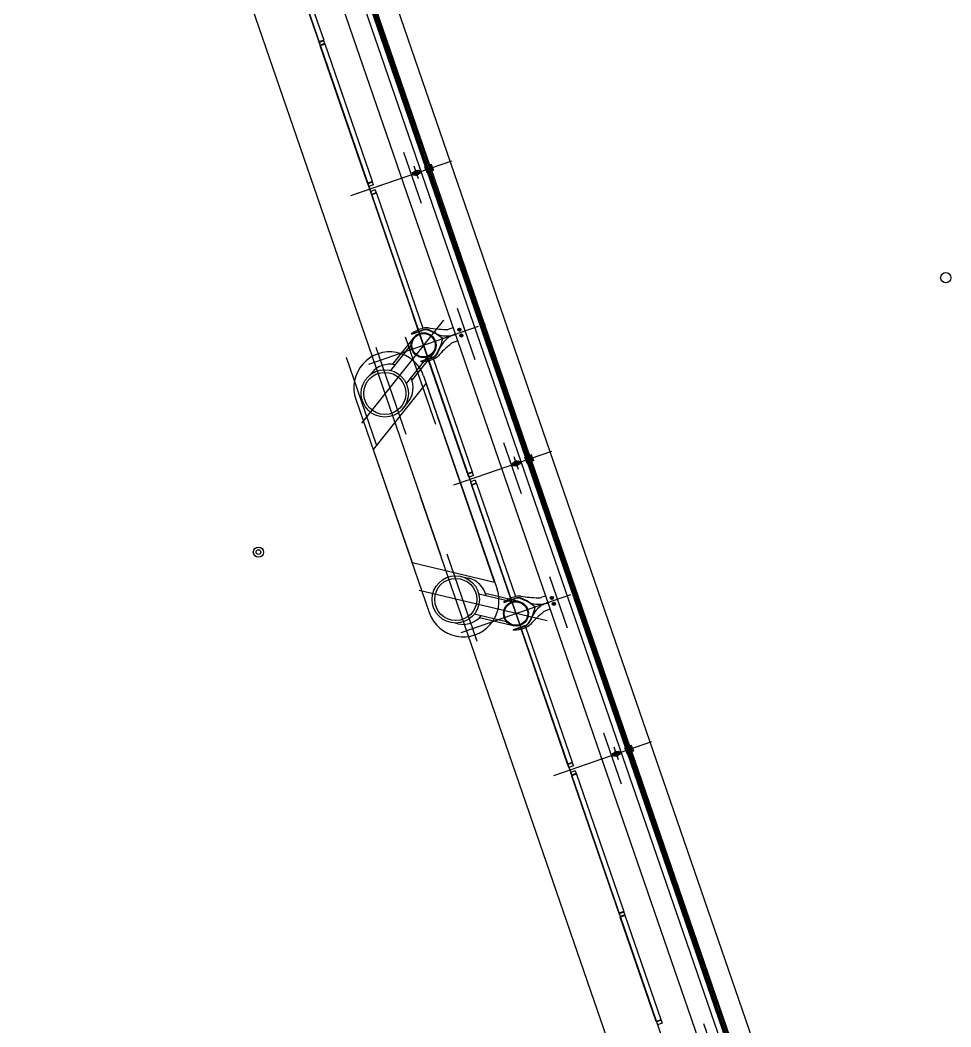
# Model space of a CAD drawing. Extents: x 809487 to 809680, y 818779 to 819225.
# Drawn here: x 809635.41 to 809644.5, y 818890.34 to 818900.17 of the extents above; entities that cross this region are included whole.
import ezdxf

# ---------------------------------------------------------------- set-up
doc = ezdxf.new("R2010")
doc.units = 0
for name, color, linetype in [('F-RC', 7, 'Continuous'), ('MAJ214__', 7, 'Continuous'), ('MAJ270__', 7, 'Continuous'), ('MAJ292__', 7, 'Continuous'), ('MAJ314__', 7, 'Continuous')]:
    doc.layers.add(name, color=color, linetype=linetype)

msp = doc.modelspace()

# ---------------------------------------------------------------- linework, layer by layer
at = {"layer": 'F-RC'}
for p, q in [((809637.9001, 818901.2085), (809638.3305, 818899.9586)), ((809637.9475, 818901.2244), (809638.3778, 818899.9748)), ((809638.3581, 818899.9681), (809638.3305, 818899.9586)), ((809638.3794, 818899.9701), (809638.3321, 818899.9538)), ((809638.3419, 818899.9255), (809638.3321, 818899.9538)), ((809638.334, 818899.9545), (809638.3324, 818899.9592)), ((809638.3891, 818899.9418), (809638.3419, 818899.9255)), ((809638.3908, 818899.937), (809638.3435, 818899.9207)), ((809638.8058, 818898.5781), (809638.3435, 818899.9207)), ((809638.3454, 818899.9214), (809638.3438, 818899.9261)), ((809638.3778, 818899.9748), (809638.3581, 818899.9681)), ((809638.3775, 818899.9695), (809638.3759, 818899.9742)), ((809638.3891, 818899.9418), (809638.3794, 818899.9701)), ((809638.3889, 818899.9364), (809638.3873, 818899.9411)), ((809638.8531, 818898.5944), (809638.3908, 818899.937)), ((809638.8531, 818898.5944), (809638.8058, 818898.5781)), ((809638.8547, 818898.5897), (809638.8074, 818898.5734)), ((809638.8172, 818898.545), (809638.8074, 818898.5734)), ((809638.8093, 818898.574), (809638.8077, 818898.5788)), ((809638.8645, 818898.5613), (809638.8172, 818898.545)), ((809638.8808, 818898.514), (809638.8335, 818898.4977)), ((809638.8528, 818898.589), (809638.8512, 818898.5937)), ((809638.8645, 818898.5613), (809638.8547, 818898.5897)), ((809638.8808, 818898.514), (809638.8905, 818898.4857)), ((809638.8335, 818898.4977), (809638.8432, 818898.4694)), ((809638.8905, 818898.4857), (809638.8432, 818898.4694)), ((809638.8921, 818898.4809), (809638.8449, 818898.4646)), ((809638.8449, 818898.4646), (809639.2994, 818897.1445)), ((809638.8451, 818898.47), (809638.8468, 818898.4653)), ((809638.8886, 818898.485), (809638.8903, 818898.4803)), ((809638.8921, 818898.4809), (809639.3466, 818897.1612)), ((809639.7825, 818895.7416), (809639.4023, 818896.8456)), ((809639.8298, 818895.7578), (809639.4498, 818896.8615)), ((809639.8298, 818895.7578), (809639.7825, 818895.7416)), ((809639.8314, 818895.7531), (809639.7841, 818895.7368)), ((809639.8295, 818895.7525), (809639.8279, 818895.7572)), ((809639.8412, 818895.7247), (809639.8314, 818895.7531)), ((809639.7939, 818895.7085), (809639.7841, 818895.7368)), ((809639.786, 818895.7375), (809639.7844, 818895.7422)), ((809639.8412, 818895.7247), (809639.7939, 818895.7085)), ((809639.8575, 818895.6775), (809639.8102, 818895.6612)), ((809639.8102, 818895.6612), (809639.8199, 818895.6328)), ((809639.8575, 818895.6775), (809639.8672, 818895.6491)), ((809639.8672, 818895.6491), (809639.8199, 818895.6328)), ((809639.8689, 818895.6444), (809639.8216, 818895.6281)), ((809639.8216, 818895.6281), (809640.2017, 818894.524)), ((809639.8218, 818895.6335), (809639.8235, 818895.6287)), ((809639.8653, 818895.6484), (809639.867, 818895.6437)), ((809639.8689, 818895.6444), (809640.2489, 818894.5407)), ((809640.7592, 818892.905), (809640.3047, 818894.2251)), ((809640.8065, 818892.9213), (809640.3521, 818894.241)), ((809640.8065, 818892.9213), (809640.7592, 818892.905)), ((809640.8081, 818892.9165), (809640.7608, 818892.9003)), ((809640.7706, 818892.8719), (809640.7608, 818892.9003)), ((809640.7627, 818892.9009), (809640.7611, 818892.9056)), ((809640.8062, 818892.9159), (809640.8046, 818892.9206)), ((809640.8179, 818892.8882), (809640.8081, 818892.9165)), ((809640.8179, 818892.8882), (809640.7706, 818892.8719)), ((809640.8342, 818892.8409), (809640.7869, 818892.8246)), ((809640.7869, 818892.8246), (809640.7967, 818892.7963)), ((809640.8439, 818892.8125), (809640.7967, 818892.7963)), ((809640.8456, 818892.8078), (809640.7983, 818892.7915)), ((809640.8342, 818892.8409), (809640.8439, 818892.8125)), ((809640.842, 818892.8119), (809640.8437, 818892.8072)), ((809640.8456, 818892.8078), (809641.3079, 818891.4652)), ((809640.7983, 818892.7915), (809641.2606, 818891.4489)), ((809640.7985, 818892.7969), (809640.8002, 818892.7922)), ((809641.3079, 818891.4652), (809641.2606, 818891.4489)), ((809641.3095, 818891.4604), (809641.2622, 818891.4442)), ((809641.2622, 818891.4442), (809641.272, 818891.4158)), ((809641.2625, 818891.4495), (809641.2641, 818891.4448)), ((809641.3193, 818891.4321), (809641.272, 818891.4158)), ((809641.3209, 818891.4274), (809641.3012, 818891.4206)), ((809641.306, 818891.4645), (809641.3076, 818891.4598)), ((809641.3095, 818891.4604), (809641.3193, 818891.4321)), ((809641.3174, 818891.4314), (809641.319, 818891.4267)), ((809641.6717, 818890.4086), (809641.3209, 818891.4274)), ((809641.3012, 818891.4206), (809641.2736, 818891.4111)), ((809641.6244, 818890.3923), (809641.2736, 818891.4111)), ((809641.2739, 818891.4165), (809641.2755, 818891.4117)), ((809641.6717, 818890.4086), (809641.6244, 818890.3923)), ((809641.6733, 818890.4038), (809641.626, 818890.3876)), ((809641.626, 818890.3876), (809641.6358, 818890.3592)), ((809641.6263, 818890.3929), (809641.6279, 818890.3882)), ((809641.6831, 818890.3755), (809641.6358, 818890.3592)), ((809641.6698, 818890.4079), (809641.6714, 818890.4032)), ((809641.6733, 818890.4038), (809641.6831, 818890.3755))]:
    msp.add_line(p, q, dxfattribs=at)
at = {"layer": 'MAJ214__'}
for p, q in [((809639.398, 818898.7265), (809638.4262, 818901.5489)), ((809639.4094, 818898.7304), (809638.4376, 818901.5528)), ((809640.3055, 818895.8582), (809638.3538, 818901.5266)), ((809639.3879, 818898.723), (809638.4161, 818901.5454)), ((809639.3886, 818898.7233), (809638.4168, 818901.5456)), ((809639.2982, 818898.7014), (809639.2543, 818898.6863)), ((809639.2641, 818898.6939), (809639.2858, 818898.7013)), ((809639.2845, 818898.702), (809639.2647, 818898.6951)), ((809639.265, 818898.691), (809639.2868, 818898.6985)), ((809639.2844, 818898.6977), (809639.2851, 818898.6974)), ((809639.2845, 818898.702), (809639.2858, 818898.7013)), ((809639.2852, 818898.6969), (809639.2851, 818898.6974)), ((809639.2858, 818898.7013), (809639.2868, 818898.6985)), ((809639.2993, 818898.7004), (809639.3097, 818898.704)), ((809639.3097, 818898.704), (809639.3195, 818898.6757)), ((809640.3646, 818895.8865), (809639.3928, 818898.7088)), ((809640.3653, 818895.8867), (809639.3935, 818898.7091)), ((809640.3748, 818895.89), (809639.4029, 818898.7123)), ((809640.3861, 818895.8939), (809639.4143, 818898.7162)), ((809639.2436, 818898.6813), (809639.254, 818898.6848)), ((809639.2533, 818898.6529), (809639.2436, 818898.6813)), ((809639.2637, 818898.6565), (809639.2533, 818898.6529)), ((809639.2556, 818898.6788), (809639.2632, 818898.6814)), ((809639.2689, 818898.6649), (809639.2613, 818898.6622)), ((809639.2634, 818898.6815), (809639.2942, 818898.6921)), ((809639.2647, 818898.6951), (809639.2641, 818898.6939)), ((809639.2641, 818898.6939), (809639.265, 818898.691)), ((809639.2674, 818898.6918), (809639.2671, 818898.6912)), ((809639.2673, 818898.6907), (809639.2671, 818898.6912)), ((809639.2691, 818898.6649), (809639.2999, 818898.6755)), ((809639.298, 818898.6659), (809639.2763, 818898.6584)), ((809639.2763, 818898.6584), (809639.2773, 818898.6556)), ((809639.299, 818898.6631), (809639.2773, 818898.6556)), ((809639.2785, 818898.6549), (809639.2773, 818898.6556)), ((809639.2782, 818898.6591), (809639.2778, 818898.66)), ((809639.2785, 818898.6549), (809639.2984, 818898.6618)), ((809639.3017, 818898.6947), (809639.2942, 818898.6921)), ((809639.2961, 818898.6652), (809639.2958, 818898.6662)), ((809639.298, 818898.6659), (809639.299, 818898.6631)), ((809639.2984, 818898.6618), (809639.299, 818898.6631)), ((809639.3091, 818898.6721), (809639.3195, 818898.6757)), ((809640.2203, 818895.8447), (809640.2307, 818895.8483)), ((809640.2749, 818895.8648), (809640.231, 818895.8497)), ((809640.2401, 818895.8449), (809640.2709, 818895.8555)), ((809640.2408, 818895.8573), (809640.2625, 818895.8648)), ((809640.2414, 818895.8586), (809640.2408, 818895.8573)), ((809640.2408, 818895.8573), (809640.2418, 818895.8545)), ((809640.2612, 818895.8654), (809640.2414, 818895.8586)), ((809640.2418, 818895.8545), (809640.2635, 818895.862)), ((809640.2441, 818895.8553), (809640.2438, 818895.8546)), ((809640.244, 818895.8542), (809640.2438, 818895.8546)), ((809640.2611, 818895.8611), (809640.2618, 818895.8608)), ((809640.2612, 818895.8654), (809640.2625, 818895.8648)), ((809640.2619, 818895.8604), (809640.2618, 818895.8608)), ((809640.2625, 818895.8648), (809640.2635, 818895.862)), ((809640.2785, 818895.8581), (809640.2709, 818895.8555)), ((809640.276, 818895.8639), (809640.2864, 818895.8675)), ((809640.2864, 818895.8675), (809640.2913, 818895.8533)), ((809640.2913, 818895.8533), (809640.2962, 818895.8391)), ((809642.2573, 818890.1898), (809640.3055, 818895.8582)), ((809641.3413, 818893.0499), (809640.3695, 818895.8723)), ((809641.342, 818893.0501), (809640.3702, 818895.8725)), ((809641.3515, 818893.0534), (809640.3796, 818895.8758)), ((809641.3628, 818893.0573), (809640.391, 818895.8797)), ((809640.2252, 818895.8305), (809640.2203, 818895.8447)), ((809640.23, 818895.8163), (809640.2252, 818895.8305)), ((809640.2404, 818895.8199), (809640.23, 818895.8163)), ((809640.2323, 818895.8422), (809640.2399, 818895.8448)), ((809640.2456, 818895.8283), (809640.238, 818895.8257)), ((809640.2458, 818895.8284), (809640.2766, 818895.839)), ((809640.2747, 818895.8293), (809640.253, 818895.8218)), ((809640.253, 818895.8218), (809640.254, 818895.819)), ((809640.2757, 818895.8265), (809640.254, 818895.819)), ((809640.2552, 818895.8184), (809640.254, 818895.819)), ((809640.2549, 818895.8225), (809640.2545, 818895.8234)), ((809640.2552, 818895.8184), (809640.2751, 818895.8252)), ((809640.2728, 818895.8287), (809640.2725, 818895.8296)), ((809640.2747, 818895.8293), (809640.2757, 818895.8265)), ((809640.2751, 818895.8252), (809640.2757, 818895.8265)), ((809640.2858, 818895.8355), (809640.2962, 818895.8391)), ((809641.197, 818893.0081), (809641.2074, 818893.0117)), ((809641.2067, 818892.9798), (809641.197, 818893.0081)), ((809641.2516, 818893.0283), (809641.2077, 818893.0131)), ((809641.209, 818893.0057), (809641.2166, 818893.0083)), ((809641.2168, 818893.0083), (809641.2476, 818893.0189)), ((809641.2175, 818893.0207), (809641.2392, 818893.0282)), ((809641.2181, 818893.022), (809641.2175, 818893.0207)), ((809641.2175, 818893.0207), (809641.2185, 818893.0179)), ((809641.238, 818893.0289), (809641.2181, 818893.022)), ((809641.2185, 818893.0179), (809641.2402, 818893.0254)), ((809641.2208, 818893.0187), (809641.2205, 818893.0181)), ((809641.2207, 818893.0176), (809641.2205, 818893.0181)), ((809641.2225, 818892.9918), (809641.2533, 818893.0024)), ((809641.2378, 818893.0246), (809641.2385, 818893.0243)), ((809641.238, 818893.0289), (809641.2392, 818893.0282)), ((809641.2386, 818893.0238), (809641.2385, 818893.0243)), ((809641.2392, 818893.0282), (809641.2402, 818893.0254)), ((809641.2552, 818893.0216), (809641.2476, 818893.0189)), ((809641.2527, 818893.0273), (809641.2631, 818893.0309)), ((809641.2625, 818892.999), (809641.2729, 818893.0026)), ((809641.2631, 818893.0309), (809641.2729, 818893.0026)), ((809642.318, 818890.2133), (809641.3462, 818893.0357)), ((809642.3187, 818890.2136), (809641.3469, 818893.036)), ((809642.3282, 818890.2168), (809641.3563, 818893.0392)), ((809642.3395, 818890.2208), (809641.3677, 818893.0431)), ((809641.2172, 818892.9834), (809641.2067, 818892.9798)), ((809641.2223, 818892.9917), (809641.2147, 818892.9891)), ((809641.2514, 818892.9928), (809641.2297, 818892.9853)), ((809641.2297, 818892.9853), (809641.2307, 818892.9825)), ((809641.2524, 818892.9899), (809641.2307, 818892.9825)), ((809641.2319, 818892.9818), (809641.2307, 818892.9825)), ((809641.2316, 818892.9859), (809641.2313, 818892.9869)), ((809641.2319, 818892.9818), (809641.2518, 818892.9887)), ((809641.2495, 818892.9921), (809641.2492, 818892.9931)), ((809641.2514, 818892.9928), (809641.2524, 818892.9899)), ((809641.2518, 818892.9887), (809641.2524, 818892.9899))]:
    msp.add_line(p, q, dxfattribs=at)
for points in [[(809639.2648, 818898.6555), (809639.3088, 818898.6707)], [(809639.2352, 818897.1076), (809639.348, 818897.1465)], [(809639.329, 818896.8352), (809639.4418, 818896.874)], [(809640.2415, 818895.819), (809640.2855, 818895.8341)], [(809640.1375, 818894.4871), (809640.2503, 818894.526)], [(809640.2313, 818894.2146), (809640.3442, 818894.2535)], [(809641.2182, 818892.9824), (809641.2622, 818892.9976)]]:
    msp.add_lwpolyline(points, dxfattribs=at)
for centre, radius in [((809639.2815, 818898.6785), 0.006), ((809639.7028, 818897.148), 0.0155), ((809639.7028, 818897.148), 0.0135), ((809639.7028, 818897.148), 0.0042), ((809639.7223, 818897.0912), 0.0155), ((809639.7223, 818897.0912), 0.0135), ((809639.7223, 818897.0912), 0.0042), ((809640.6051, 818894.5275), 0.0155), ((809640.6051, 818894.5275), 0.0135), ((809640.6051, 818894.5275), 0.0042), ((809640.6246, 818894.4707), 0.0155), ((809640.6246, 818894.4707), 0.0135), ((809640.6246, 818894.4707), 0.0042), ((809641.2349, 818893.0053), 0.006)]:
    msp.add_circle(centre, radius, dxfattribs=at)
for centre, radius, start, end in [((809639.2815, 818898.6785), 0.0095, 146.69488, 251.30512), ((809639.2815, 818898.6785), 0.0109, 101.1265, 116.87349), ((809639.2815, 818898.6785), 0.0109, 281.1265, 296.87349), ((809639.2815, 818898.6785), 0.0095, 325.18264, 72.81736), ((809639.3738, 818897.0716), 0.0792, 68.03764, 109), ((809639.1914, 818896.6192), 0.567, 59.89592, 68.03764), ((809639.4858, 818897.127), 0.02, 239.89592, 251.32459), ((809639.5777, 818897.3167), 0.2307, 244.76877, 292.32268), ((809639.7277, 818896.8813), 0.2307, 105.67731, 153.23123), ((809639.7277, 818896.8813), 0.2307, 105.67731, 112.32268), ((809639.5777, 818897.3167), 0.2307, 285.67731, 292.32268), ((809638.9937, 818897.1931), 0.567, 329.96236, 338.10407), ((809639.5384, 818896.9742), 0.02, 146.67541, 158.10407), ((809639.416, 818896.9489), 0.0792, 289, 329.96236), ((809640.2582, 818895.8419), 0.0095, 146.69488, 199.00008), ((809640.2582, 818895.8419), 0.006, 18.99986, 199.00013), ((809640.2582, 818895.8419), 0.0109, 101.1265, 116.87349), ((809640.2582, 818895.8419), 0.0095, 18.99991, 72.81736), ((809640.2582, 818895.8419), 0.0095, 199.00008, 251.30512), ((809640.2582, 818895.8419), 0.006, 199.00013, 18.99986), ((809640.2582, 818895.8419), 0.0109, 281.1265, 296.87349), ((809640.2582, 818895.8419), 0.0095, 325.18264, 18.99991), ((809640.2761, 818894.4511), 0.0792, 68.03764, 109), ((809640.0937, 818893.9987), 0.567, 59.89592, 68.03764), ((809640.3881, 818894.5065), 0.02, 239.89592, 251.32459), ((809640.48, 818894.6962), 0.2307, 244.76877, 292.32268), ((809640.63, 818894.2608), 0.2307, 105.67731, 153.23123), ((809640.48, 818894.6962), 0.2307, 285.67731, 292.32268), ((809640.63, 818894.2608), 0.2307, 105.67731, 112.32268), ((809640.3184, 818894.3284), 0.0792, 289, 329.96236), ((809639.8961, 818894.5726), 0.567, 329.96236, 338.10407), ((809640.4407, 818894.3537), 0.02, 146.67541, 158.10407), ((809641.2349, 818893.0053), 0.0095, 146.69488, 251.30512), ((809641.2349, 818893.0053), 0.0109, 101.1265, 116.87349), ((809641.2349, 818893.0053), 0.0109, 281.1265, 296.87349), ((809641.2349, 818893.0053), 0.0095, 325.18264, 72.81736)]:
    msp.add_arc(centre, radius, start, end, dxfattribs=at)
for points, degree in [([(809639.2982, 818898.7014), (809639.2983, 818898.7014), (809639.2983, 818898.7014), (809639.2984, 818898.7014), (809639.2984, 818898.7014), (809639.2985, 818898.7014), (809639.2985, 818898.7013), (809639.2986, 818898.7013), (809639.2986, 818898.7013), (809639.2987, 818898.7012), (809639.2987, 818898.7012), (809639.2988, 818898.7012), (809639.2988, 818898.7011), (809639.2989, 818898.7011), (809639.2989, 818898.701), (809639.2989, 818898.701)], 3), ([(809639.2989, 818898.701), (809639.2993, 818898.7005), (809639.2996, 818898.7), (809639.3003, 818898.699), (809639.3006, 818898.6985), (809639.3012, 818898.6976), (809639.3014, 818898.6971), (809639.3018, 818898.6963), (809639.3019, 818898.6959), (809639.302, 818898.6956)], 3), ([(809639.254, 818898.6855), (809639.254, 818898.6856), (809639.254, 818898.6856), (809639.254, 818898.6857), (809639.254, 818898.6858), (809639.254, 818898.6859), (809639.254, 818898.6859), (809639.254, 818898.686), (809639.2541, 818898.686), (809639.2541, 818898.6861), (809639.2541, 818898.6861), (809639.2541, 818898.6861), (809639.2542, 818898.6862), (809639.2542, 818898.6862), (809639.2542, 818898.6862), (809639.2543, 818898.6863)], 3), ([(809639.2548, 818898.6794), (809639.2547, 818898.6797), (809639.2546, 818898.68), (809639.2544, 818898.6809), (809639.2543, 818898.6814), (809639.2541, 818898.6825), (809639.2541, 818898.6831), (809639.254, 818898.6843), (809639.254, 818898.6849), (809639.254, 818898.6855)], 3), ([(809639.2548, 818898.6794), (809639.2548, 818898.6793), (809639.2548, 818898.6793), (809639.2548, 818898.6793), (809639.2548, 818898.6792), (809639.2549, 818898.6792), (809639.2549, 818898.6792), (809639.2549, 818898.6792)], 3), ([(809639.2556, 818898.6788), (809639.2556, 818898.6788), (809639.2556, 818898.6788), (809639.2556, 818898.6788), (809639.2555, 818898.6788), (809639.2555, 818898.6788), (809639.2554, 818898.6788), (809639.2553, 818898.6788), (809639.2552, 818898.6788), (809639.2551, 818898.6789), (809639.255, 818898.6789), (809639.2549, 818898.679), (809639.2549, 818898.6791), (809639.2549, 818898.6792)], 3), ([(809639.261, 818898.6615), (809639.2609, 818898.6615), (809639.2609, 818898.6615), (809639.2609, 818898.6616), (809639.2609, 818898.6617), (809639.2609, 818898.6619), (809639.261, 818898.662), (809639.2611, 818898.6621), (809639.2611, 818898.6621), (809639.2612, 818898.6622), (809639.2613, 818898.6622), (809639.2613, 818898.6622), (809639.2613, 818898.6622), (809639.2613, 818898.6622)], 3), ([(809639.261, 818898.6615), (809639.261, 818898.6615), (809639.261, 818898.6614), (809639.261, 818898.6614), (809639.261, 818898.6614), (809639.261, 818898.6613), (809639.261, 818898.6613), (809639.261, 818898.6613)], 3), ([(809639.2642, 818898.6559), (809639.2638, 818898.6564), (809639.2634, 818898.6569), (809639.2628, 818898.6579), (809639.2625, 818898.6584), (809639.2619, 818898.6594), (809639.2617, 818898.6598), (809639.2613, 818898.6607), (809639.2611, 818898.661), (809639.261, 818898.6613)], 3), ([(809639.2632, 818898.6814), (809639.2633, 818898.6814), (809639.2633, 818898.6814), (809639.2634, 818898.6815)], 2), ([(809639.2632, 818898.6814), (809639.2632, 818898.6814), (809639.2632, 818898.6814), (809639.2633, 818898.6812), (809639.2634, 818898.681), (809639.2635, 818898.6805), (809639.2635, 818898.6801), (809639.2637, 818898.6788), (809639.2639, 818898.6778), (809639.2643, 818898.6755), (809639.2646, 818898.6743), (809639.2654, 818898.672), (809639.2658, 818898.6709), (809639.2668, 818898.6688), (809639.2673, 818898.6679), (809639.2681, 818898.6666), (809639.2683, 818898.6661), (809639.2687, 818898.6655), (809639.2688, 818898.6652), (809639.2689, 818898.665), (809639.2689, 818898.6649), (809639.2689, 818898.6649)], 3), ([(809639.2648, 818898.6555), (809639.2648, 818898.6555), (809639.2648, 818898.6555), (809639.2647, 818898.6555), (809639.2647, 818898.6555), (809639.2646, 818898.6556), (809639.2645, 818898.6556), (809639.2645, 818898.6556), (809639.2645, 818898.6556), (809639.2644, 818898.6557), (809639.2644, 818898.6557), (809639.2643, 818898.6558), (809639.2643, 818898.6558), (809639.2642, 818898.6558), (809639.2642, 818898.6559), (809639.2642, 818898.6559)], 3), ([(809639.2691, 818898.6649), (809639.269, 818898.6649), (809639.269, 818898.6649), (809639.2689, 818898.6649)], 2), ([(809639.2691, 818898.6649), (809639.269, 818898.6649), (809639.269, 818898.6649), (809639.2689, 818898.6649)], 2), ([(809639.2745, 818898.685), (809639.2744, 818898.685), (809639.2744, 818898.6849), (809639.2744, 818898.6849), (809639.2743, 818898.6848), (809639.2742, 818898.6846), (809639.2741, 818898.6844), (809639.2738, 818898.684), (809639.2737, 818898.6838), (809639.2736, 818898.6837)], 3), ([(809639.2766, 818898.6882), (809639.2755, 818898.6865), (809639.2745, 818898.685)], 2), ([(809639.2785, 818898.6695), (809639.2787, 818898.6694), (809639.2789, 818898.6693), (809639.2793, 818898.6692), (809639.2795, 818898.6691), (809639.2797, 818898.669), (809639.2798, 818898.669), (809639.2799, 818898.669), (809639.28, 818898.669), (809639.28, 818898.669)], 3), ([(809639.2831, 818898.688), (809639.2814, 818898.6885), (809639.2794, 818898.6892)], 2), ([(809639.28, 818898.669), (809639.2817, 818898.6684), (809639.2836, 818898.6677)], 2), ([(809639.2846, 818898.6875), (809639.2844, 818898.6875), (809639.2842, 818898.6876), (809639.2838, 818898.6877), (809639.2836, 818898.6878), (809639.2833, 818898.6879), (809639.2832, 818898.6879), (809639.2831, 818898.6879), (809639.2831, 818898.688), (809639.2831, 818898.688)], 3), ([(809639.2865, 818898.6687), (809639.2876, 818898.6704), (809639.2886, 818898.6719)], 2), ([(809639.2886, 818898.6719), (809639.2886, 818898.672), (809639.2886, 818898.672), (809639.2887, 818898.6721), (809639.2887, 818898.6721), (809639.2889, 818898.6724), (809639.289, 818898.6725), (809639.2892, 818898.6729), (809639.2894, 818898.6731), (809639.2895, 818898.6732)], 3), ([(809639.2999, 818898.6755), (809639.2998, 818898.6755), (809639.2998, 818898.6755), (809639.2998, 818898.6757), (809639.2997, 818898.6759), (809639.2996, 818898.6765), (809639.2995, 818898.6769), (809639.2994, 818898.6781), (809639.2992, 818898.6791), (809639.2988, 818898.6814), (809639.2985, 818898.6826), (809639.2977, 818898.6849), (809639.2973, 818898.686), (809639.2963, 818898.6881), (809639.2958, 818898.689), (809639.295, 818898.6903), (809639.2947, 818898.6908), (809639.2944, 818898.6915), (809639.2943, 818898.6917), (809639.2942, 818898.6919), (809639.2942, 818898.692), (809639.2942, 818898.6921)], 3), ([(809639.3074, 818898.6781), (809639.3068, 818898.6779), (809639.3062, 818898.6777), (809639.3046, 818898.6771), (809639.3036, 818898.6768), (809639.3021, 818898.6763), (809639.3015, 818898.6761), (809639.3005, 818898.6757), (809639.3002, 818898.6756), (809639.2999, 818898.6755)], 3), ([(809639.3074, 818898.6781), (809639.3066, 818898.6778), (809639.3057, 818898.6775), (809639.3048, 818898.6772), (809639.3036, 818898.6768), (809639.3023, 818898.6763), (809639.301, 818898.6759), (809639.3006, 818898.6758), (809639.3002, 818898.6756), (809639.2999, 818898.6755)], 3), ([(809639.3021, 818898.6954), (809639.3021, 818898.6954), (809639.3021, 818898.6954), (809639.3022, 818898.6953), (809639.3022, 818898.6952), (809639.3021, 818898.695), (809639.3021, 818898.695), (809639.302, 818898.6948), (809639.302, 818898.6948), (809639.3019, 818898.6947), (809639.3018, 818898.6947), (809639.3017, 818898.6947), (809639.3017, 818898.6947), (809639.3017, 818898.6947)], 3), ([(809639.3021, 818898.6954), (809639.3021, 818898.6955), (809639.3021, 818898.6955), (809639.3021, 818898.6955), (809639.3021, 818898.6955), (809639.3021, 818898.6956), (809639.3021, 818898.6956), (809639.302, 818898.6956)], 3), ([(809639.3074, 818898.6781), (809639.3074, 818898.6781), (809639.3074, 818898.6781), (809639.3075, 818898.6781), (809639.3075, 818898.6781), (809639.3076, 818898.6782), (809639.3076, 818898.6782), (809639.3078, 818898.6782), (809639.3078, 818898.6781), (809639.308, 818898.6781), (809639.308, 818898.678), (809639.3081, 818898.6779), (809639.3082, 818898.6778), (809639.3082, 818898.6778)], 3), ([(809639.3083, 818898.6776), (809639.3083, 818898.6776), (809639.3083, 818898.6776), (809639.3082, 818898.6777), (809639.3082, 818898.6777), (809639.3082, 818898.6777), (809639.3082, 818898.6777), (809639.3082, 818898.6778)], 3), ([(809639.3083, 818898.6776), (809639.3084, 818898.6772), (809639.3085, 818898.6769), (809639.3087, 818898.676), (809639.3088, 818898.6755), (809639.3089, 818898.6744), (809639.309, 818898.6738), (809639.3091, 818898.6726), (809639.3091, 818898.672), (809639.3091, 818898.6714)], 3), ([(809639.3091, 818898.6714), (809639.3091, 818898.6713), (809639.3091, 818898.6713), (809639.3091, 818898.6712), (809639.3091, 818898.6711), (809639.3091, 818898.6711), (809639.3091, 818898.671), (809639.309, 818898.671), (809639.309, 818898.6709), (809639.309, 818898.6709), (809639.309, 818898.6708), (809639.3089, 818898.6708), (809639.3089, 818898.6707), (809639.3089, 818898.6707), (809639.3088, 818898.6707), (809639.3088, 818898.6707)], 3), ([(809640.2307, 818895.849), (809640.2307, 818895.849), (809640.2307, 818895.8491), (809640.2307, 818895.8492), (809640.2307, 818895.8492), (809640.2307, 818895.8493), (809640.2307, 818895.8493), (809640.2307, 818895.8494), (809640.2308, 818895.8494), (809640.2308, 818895.8495), (809640.2308, 818895.8495), (809640.2308, 818895.8496), (809640.2309, 818895.8496), (809640.2309, 818895.8497), (809640.2309, 818895.8497), (809640.231, 818895.8497)], 3), ([(809640.2315, 818895.8428), (809640.2314, 818895.8431), (809640.2313, 818895.8435), (809640.2311, 818895.8443), (809640.231, 818895.8449), (809640.2308, 818895.846), (809640.2308, 818895.8466), (809640.2307, 818895.8477), (809640.2307, 818895.8484), (809640.2307, 818895.849)], 3), ([(809640.2512, 818895.8484), (809640.2511, 818895.8484), (809640.2511, 818895.8484), (809640.2511, 818895.8483), (809640.251, 818895.8482), (809640.2509, 818895.848), (809640.2508, 818895.8478), (809640.2505, 818895.8475), (809640.2504, 818895.8473), (809640.2503, 818895.8471)], 3), ([(809640.2533, 818895.8517), (809640.2522, 818895.8499), (809640.2512, 818895.8484)], 2), ([(809640.2598, 818895.8514), (809640.2581, 818895.852), (809640.2561, 818895.8526)], 2), ([(809640.2613, 818895.8509), (809640.2611, 818895.851), (809640.2609, 818895.851), (809640.2605, 818895.8512), (809640.2603, 818895.8512), (809640.26, 818895.8513), (809640.2599, 818895.8514), (809640.2598, 818895.8514), (809640.2598, 818895.8514), (809640.2598, 818895.8514)], 3), ([(809640.2747, 818895.8476), (809640.2743, 818895.8486), (809640.2739, 818895.8496), (809640.273, 818895.8515), (809640.2725, 818895.8525), (809640.2717, 818895.8538), (809640.2714, 818895.8543), (809640.2711, 818895.8549), (809640.271, 818895.8551), (809640.2709, 818895.8554), (809640.2709, 818895.8554), (809640.2709, 818895.8555)], 3), ([(809640.2766, 818895.839), (809640.2765, 818895.839), (809640.2765, 818895.839), (809640.2765, 818895.8391), (809640.2764, 818895.8393), (809640.2763, 818895.8399), (809640.2762, 818895.8403), (809640.2761, 818895.8416), (809640.2759, 818895.8426), (809640.2755, 818895.8448), (809640.2752, 818895.846), (809640.2748, 818895.8473), (809640.2747, 818895.8474), (809640.2747, 818895.8476)], 3), ([(809640.2749, 818895.8648), (809640.275, 818895.8648), (809640.275, 818895.8649), (809640.2751, 818895.8648), (809640.2751, 818895.8648), (809640.2752, 818895.8648), (809640.2752, 818895.8648), (809640.2753, 818895.8647), (809640.2753, 818895.8647), (809640.2754, 818895.8647), (809640.2754, 818895.8647), (809640.2755, 818895.8646), (809640.2755, 818895.8646), (809640.2756, 818895.8645), (809640.2756, 818895.8645), (809640.2756, 818895.8644)], 3), ([(809640.2756, 818895.8644), (809640.276, 818895.864), (809640.2764, 818895.8635), (809640.277, 818895.8625), (809640.2773, 818895.862), (809640.2779, 818895.861), (809640.2781, 818895.8605), (809640.2785, 818895.8597), (809640.2786, 818895.8594), (809640.2788, 818895.8591)], 3), ([(809640.2788, 818895.8589), (809640.2788, 818895.8588), (809640.2788, 818895.8588), (809640.2789, 818895.8587), (809640.2789, 818895.8586), (809640.2788, 818895.8585), (809640.2788, 818895.8584), (809640.2787, 818895.8583), (809640.2787, 818895.8582), (809640.2786, 818895.8582), (809640.2785, 818895.8581), (809640.2785, 818895.8581), (809640.2785, 818895.8581), (809640.2785, 818895.8581)], 3), ([(809640.2788, 818895.8589), (809640.2788, 818895.8589), (809640.2788, 818895.8589), (809640.2788, 818895.8589), (809640.2788, 818895.859), (809640.2788, 818895.859), (809640.2788, 818895.8591), (809640.2788, 818895.8591)], 3), ([(809640.2315, 818895.8428), (809640.2315, 818895.8428), (809640.2315, 818895.8428), (809640.2315, 818895.8427), (809640.2315, 818895.8427), (809640.2316, 818895.8426), (809640.2316, 818895.8426), (809640.2316, 818895.8426)], 3), ([(809640.2323, 818895.8422), (809640.2323, 818895.8422), (809640.2323, 818895.8422), (809640.2323, 818895.8422), (809640.2323, 818895.8422), (809640.2322, 818895.8422), (809640.2321, 818895.8422), (809640.232, 818895.8422), (809640.2319, 818895.8422), (809640.2318, 818895.8423), (809640.2317, 818895.8423), (809640.2316, 818895.8425), (809640.2316, 818895.8425), (809640.2316, 818895.8426)], 3), ([(809640.2377, 818895.8249), (809640.2376, 818895.825), (809640.2376, 818895.825), (809640.2376, 818895.8251), (809640.2376, 818895.8252), (809640.2377, 818895.8253), (809640.2377, 818895.8254), (809640.2378, 818895.8255), (809640.2378, 818895.8256), (809640.2379, 818895.8256), (809640.238, 818895.8257), (809640.238, 818895.8257), (809640.238, 818895.8257), (809640.238, 818895.8257)], 3), ([(809640.2377, 818895.8249), (809640.2377, 818895.8249), (809640.2377, 818895.8249), (809640.2377, 818895.8249), (809640.2377, 818895.8248), (809640.2377, 818895.8248), (809640.2377, 818895.8248), (809640.2377, 818895.8247)], 3), ([(809640.2409, 818895.8194), (809640.2405, 818895.8198), (809640.2401, 818895.8203), (809640.2395, 818895.8213), (809640.2392, 818895.8218), (809640.2386, 818895.8228), (809640.2384, 818895.8233), (809640.238, 818895.8241), (809640.2379, 818895.8244), (809640.2377, 818895.8247)], 3), ([(809640.2399, 818895.8448), (809640.24, 818895.8449), (809640.24, 818895.8449), (809640.2401, 818895.8449)], 2), ([(809640.2399, 818895.8448), (809640.2399, 818895.8448), (809640.2399, 818895.8448), (809640.24, 818895.8447), (809640.2401, 818895.8445), (809640.2402, 818895.8439), (809640.2402, 818895.8435), (809640.2404, 818895.8423), (809640.2406, 818895.8412), (809640.241, 818895.839), (809640.2413, 818895.8378), (809640.2417, 818895.8365), (809640.2418, 818895.8364), (809640.2418, 818895.8362)], 3), ([(809640.2415, 818895.819), (809640.2415, 818895.819), (809640.2415, 818895.819), (809640.2414, 818895.819), (809640.2414, 818895.819), (809640.2413, 818895.819), (809640.2413, 818895.819), (809640.2412, 818895.8191), (809640.2412, 818895.8191), (809640.2411, 818895.8191), (809640.2411, 818895.8191), (809640.241, 818895.8192), (809640.241, 818895.8192), (809640.2409, 818895.8193), (809640.2409, 818895.8193), (809640.2409, 818895.8194)], 3), ([(809640.2418, 818895.8362), (809640.2422, 818895.8352), (809640.2426, 818895.8342), (809640.2435, 818895.8323), (809640.244, 818895.8313), (809640.2448, 818895.83), (809640.2451, 818895.8295), (809640.2454, 818895.8289), (809640.2455, 818895.8287), (809640.2456, 818895.8284), (809640.2456, 818895.8284), (809640.2456, 818895.8283)], 3), ([(809640.2458, 818895.8284), (809640.2457, 818895.8283), (809640.2457, 818895.8283), (809640.2456, 818895.8283)], 2), ([(809640.2458, 818895.8284), (809640.2457, 818895.8283), (809640.2457, 818895.8283), (809640.2456, 818895.8283)], 2), ([(809640.2552, 818895.8329), (809640.2554, 818895.8328), (809640.2556, 818895.8328), (809640.256, 818895.8326), (809640.2562, 818895.8326), (809640.2565, 818895.8325), (809640.2565, 818895.8324), (809640.2566, 818895.8324), (809640.2567, 818895.8324), (809640.2567, 818895.8324)], 3), ([(809640.2567, 818895.8324), (809640.2584, 818895.8318), (809640.2604, 818895.8312)], 2), ([(809640.2632, 818895.8321), (809640.2643, 818895.8339), (809640.2653, 818895.8354)], 2), ([(809640.2653, 818895.8354), (809640.2653, 818895.8354), (809640.2653, 818895.8354), (809640.2654, 818895.8355), (809640.2655, 818895.8356), (809640.2656, 818895.8358), (809640.2657, 818895.836), (809640.266, 818895.8363), (809640.2661, 818895.8365), (809640.2662, 818895.8367)], 3), ([(809640.2841, 818895.8416), (809640.2835, 818895.8413), (809640.2829, 818895.8411), (809640.2813, 818895.8406), (809640.2803, 818895.8403), (809640.2788, 818895.8397), (809640.2782, 818895.8395), (809640.2772, 818895.8392), (809640.2769, 818895.8391), (809640.2766, 818895.839)], 3), ([(809640.2841, 818895.8416), (809640.2833, 818895.8413), (809640.2824, 818895.841), (809640.2815, 818895.8407), (809640.2803, 818895.8402), (809640.279, 818895.8398), (809640.2777, 818895.8393), (809640.2773, 818895.8392), (809640.2769, 818895.8391), (809640.2766, 818895.839)], 3), ([(809640.2841, 818895.8416), (809640.2841, 818895.8416), (809640.2841, 818895.8416), (809640.2842, 818895.8416), (809640.2842, 818895.8416), (809640.2843, 818895.8416), (809640.2843, 818895.8416), (809640.2845, 818895.8416), (809640.2845, 818895.8416), (809640.2847, 818895.8415), (809640.2847, 818895.8415), (809640.2848, 818895.8413), (809640.2849, 818895.8413), (809640.2849, 818895.8412)], 3), ([(809640.285, 818895.841), (809640.285, 818895.841), (809640.285, 818895.8411), (809640.2849, 818895.8411), (809640.2849, 818895.8411), (809640.2849, 818895.8412), (809640.2849, 818895.8412), (809640.2849, 818895.8412)], 3), ([(809640.285, 818895.841), (809640.2851, 818895.8407), (809640.2852, 818895.8403), (809640.2854, 818895.8395), (809640.2855, 818895.8389), (809640.2856, 818895.8378), (809640.2857, 818895.8372), (809640.2858, 818895.8361), (809640.2858, 818895.8355), (809640.2858, 818895.8348)], 3), ([(809640.2858, 818895.8348), (809640.2858, 818895.8348), (809640.2858, 818895.8347), (809640.2858, 818895.8346), (809640.2858, 818895.8346), (809640.2858, 818895.8345), (809640.2858, 818895.8345), (809640.2857, 818895.8344), (809640.2857, 818895.8344), (809640.2857, 818895.8343), (809640.2857, 818895.8343), (809640.2856, 818895.8342), (809640.2856, 818895.8342), (809640.2856, 818895.8341), (809640.2855, 818895.8341), (809640.2855, 818895.8341)], 3), ([(809641.2074, 818893.0124), (809641.2074, 818893.0125), (809641.2074, 818893.0125), (809641.2074, 818893.0126), (809641.2074, 818893.0127), (809641.2074, 818893.0128), (809641.2074, 818893.0128), (809641.2074, 818893.0129), (809641.2075, 818893.0129), (809641.2075, 818893.0129), (809641.2075, 818893.013), (809641.2075, 818893.013), (809641.2076, 818893.0131), (809641.2076, 818893.0131), (809641.2076, 818893.0131), (809641.2077, 818893.0131)], 3), ([(809641.2082, 818893.0063), (809641.2081, 818893.0066), (809641.208, 818893.0069), (809641.2078, 818893.0078), (809641.2077, 818893.0083), (809641.2075, 818893.0094), (809641.2075, 818893.01), (809641.2074, 818893.0112), (809641.2074, 818893.0118), (809641.2074, 818893.0124)], 3), ([(809641.2082, 818893.0063), (809641.2082, 818893.0062), (809641.2082, 818893.0062), (809641.2082, 818893.0061), (809641.2082, 818893.0061), (809641.2083, 818893.0061), (809641.2083, 818893.0061), (809641.2083, 818893.0061)], 3), ([(809641.209, 818893.0057), (809641.209, 818893.0057), (809641.209, 818893.0057), (809641.209, 818893.0057), (809641.209, 818893.0057), (809641.2089, 818893.0056), (809641.2088, 818893.0056), (809641.2087, 818893.0057), (809641.2086, 818893.0057), (809641.2085, 818893.0057), (809641.2084, 818893.0058), (809641.2083, 818893.0059), (809641.2083, 818893.006), (809641.2083, 818893.0061)], 3), ([(809641.2166, 818893.0083), (809641.2166, 818893.0083), (809641.2166, 818893.0083), (809641.2167, 818893.0081), (809641.2168, 818893.0079), (809641.2169, 818893.0073), (809641.2169, 818893.0069), (809641.2171, 818893.0057), (809641.2173, 818893.0047), (809641.2177, 818893.0024), (809641.218, 818893.0012), (809641.2188, 818892.9989), (809641.2192, 818892.9978), (809641.2202, 818892.9957), (809641.2207, 818892.9948), (809641.2215, 818892.9935), (809641.2218, 818892.993), (809641.2221, 818892.9923), (809641.2222, 818892.9921), (809641.2223, 818892.9919), (809641.2223, 818892.9918), (809641.2223, 818892.9917)], 3), ([(809641.2166, 818893.0083), (809641.2167, 818893.0083), (809641.2167, 818893.0083), (809641.2168, 818893.0083)], 2), ([(809641.2279, 818893.0119), (809641.2279, 818893.0119), (809641.2278, 818893.0118), (809641.2278, 818893.0118), (809641.2277, 818893.0117), (809641.2276, 818893.0114), (809641.2275, 818893.0113), (809641.2272, 818893.0109), (809641.2271, 818893.0107), (809641.227, 818893.0106)], 3), ([(809641.23, 818893.0151), (809641.2289, 818893.0134), (809641.2279, 818893.0119)], 2), ([(809641.2319, 818892.9963), (809641.2321, 818892.9963), (809641.2323, 818892.9962), (809641.2327, 818892.9961), (809641.2329, 818892.996), (809641.2332, 818892.9959), (809641.2332, 818892.9959), (809641.2333, 818892.9959), (809641.2334, 818892.9959), (809641.2334, 818892.9958)], 3), ([(809641.2365, 818893.0148), (809641.2348, 818893.0154), (809641.2328, 818893.0161)], 2), ([(809641.2334, 818892.9958), (809641.2351, 818892.9953), (809641.2371, 818892.9946)], 2), ([(809641.238, 818893.0143), (809641.2378, 818893.0144), (809641.2376, 818893.0145), (809641.2372, 818893.0146), (809641.237, 818893.0147), (809641.2367, 818893.0148), (809641.2366, 818893.0148), (809641.2366, 818893.0148), (809641.2365, 818893.0148), (809641.2365, 818893.0148)], 3), ([(809641.2399, 818892.9956), (809641.241, 818892.9973), (809641.242, 818892.9988)], 2), ([(809641.242, 818892.9988), (809641.242, 818892.9988), (809641.2421, 818892.9989), (809641.2421, 818892.9989), (809641.2422, 818892.999), (809641.2423, 818892.9992), (809641.2424, 818892.9994), (809641.2427, 818892.9998), (809641.2428, 818893), (809641.2429, 818893.0001)], 3), ([(809641.2533, 818893.0024), (809641.2533, 818893.0024), (809641.2532, 818893.0024), (809641.2532, 818893.0026), (809641.2531, 818893.0028), (809641.253, 818893.0034), (809641.2529, 818893.0037), (809641.2528, 818893.005), (809641.2526, 818893.006), (809641.2522, 818893.0083), (809641.2519, 818893.0095), (809641.2511, 818893.0118), (809641.2507, 818893.0129), (809641.2497, 818893.015), (809641.2492, 818893.0159), (809641.2484, 818893.0172), (809641.2481, 818893.0177), (809641.2478, 818893.0184), (809641.2477, 818893.0186), (809641.2476, 818893.0188), (809641.2476, 818893.0189), (809641.2476, 818893.0189)], 3), ([(809641.2516, 818893.0283), (809641.2517, 818893.0283), (809641.2517, 818893.0283), (809641.2518, 818893.0283), (809641.2518, 818893.0283), (809641.2519, 818893.0282), (809641.2519, 818893.0282), (809641.252, 818893.0282), (809641.252, 818893.0282), (809641.2521, 818893.0281), (809641.2521, 818893.0281), (809641.2522, 818893.0281), (809641.2522, 818893.028), (809641.2523, 818893.028), (809641.2523, 818893.0279), (809641.2523, 818893.0279)], 3), ([(809641.2523, 818893.0279), (809641.2527, 818893.0274), (809641.2531, 818893.0269), (809641.2537, 818893.0259), (809641.254, 818893.0254), (809641.2546, 818893.0245), (809641.2548, 818893.024), (809641.2552, 818893.0232), (809641.2553, 818893.0228), (809641.2555, 818893.0225)], 3), ([(809641.2609, 818893.005), (809641.2602, 818893.0048), (809641.2596, 818893.0046), (809641.258, 818893.004), (809641.257, 818893.0037), (809641.2555, 818893.0032), (809641.2549, 818893.003), (809641.2539, 818893.0026), (809641.2536, 818893.0025), (809641.2533, 818893.0024)], 3), ([(809641.2609, 818893.005), (809641.26, 818893.0047), (809641.2591, 818893.0044), (809641.2582, 818893.0041), (809641.257, 818893.0037), (809641.2557, 818893.0032), (809641.2544, 818893.0028), (809641.254, 818893.0027), (809641.2536, 818893.0025), (809641.2533, 818893.0024)], 3), ([(809641.2555, 818893.0223), (809641.2555, 818893.0223), (809641.2555, 818893.0223), (809641.2556, 818893.0222), (809641.2556, 818893.0221), (809641.2555, 818893.0219), (809641.2555, 818893.0219), (809641.2554, 818893.0217), (809641.2554, 818893.0217), (809641.2553, 818893.0216), (809641.2552, 818893.0216), (809641.2552, 818893.0216), (809641.2552, 818893.0216), (809641.2552, 818893.0216)], 3), ([(809641.2555, 818893.0223), (809641.2555, 818893.0223), (809641.2555, 818893.0224), (809641.2555, 818893.0224), (809641.2555, 818893.0224), (809641.2555, 818893.0225), (809641.2555, 818893.0225), (809641.2555, 818893.0225)], 3), ([(809641.2609, 818893.005), (809641.2609, 818893.005), (809641.2609, 818893.005), (809641.2609, 818893.005), (809641.2609, 818893.005), (809641.261, 818893.005), (809641.2611, 818893.005), (809641.2612, 818893.005), (809641.2612, 818893.005), (809641.2614, 818893.0049), (809641.2614, 818893.0049), (809641.2616, 818893.0048), (809641.2616, 818893.0047), (809641.2616, 818893.0046)], 3), ([(809641.2617, 818893.0044), (809641.2617, 818893.0045), (809641.2617, 818893.0045), (809641.2616, 818893.0046), (809641.2616, 818893.0046), (809641.2616, 818893.0046), (809641.2616, 818893.0046), (809641.2616, 818893.0046)], 3), ([(809641.2617, 818893.0044), (809641.2618, 818893.0041), (809641.2619, 818893.0038), (809641.2621, 818893.0029), (809641.2622, 818893.0024), (809641.2623, 818893.0013), (809641.2624, 818893.0007), (809641.2625, 818892.9995), (809641.2625, 818892.9989), (809641.2625, 818892.9983)], 3), ([(809641.2625, 818892.9983), (809641.2625, 818892.9982), (809641.2625, 818892.9982), (809641.2625, 818892.9981), (809641.2625, 818892.998), (809641.2625, 818892.9979), (809641.2625, 818892.9979), (809641.2624, 818892.9978), (809641.2624, 818892.9978), (809641.2624, 818892.9978), (809641.2624, 818892.9977), (809641.2624, 818892.9977), (809641.2623, 818892.9976), (809641.2623, 818892.9976), (809641.2622, 818892.9976), (809641.2622, 818892.9976)], 3), ([(809641.2144, 818892.9884), (809641.2143, 818892.9884), (809641.2143, 818892.9884), (809641.2143, 818892.9885), (809641.2143, 818892.9886), (809641.2144, 818892.9888), (809641.2144, 818892.9888), (809641.2145, 818892.989), (809641.2145, 818892.989), (809641.2146, 818892.9891), (809641.2147, 818892.9891), (809641.2147, 818892.9891), (809641.2147, 818892.9891), (809641.2147, 818892.9891)], 3), ([(809641.2144, 818892.9884), (809641.2144, 818892.9884), (809641.2144, 818892.9883), (809641.2144, 818892.9883), (809641.2144, 818892.9883), (809641.2144, 818892.9882), (809641.2144, 818892.9882), (809641.2144, 818892.9882)], 3), ([(809641.2176, 818892.9828), (809641.2172, 818892.9833), (809641.2168, 818892.9838), (809641.2162, 818892.9848), (809641.2159, 818892.9853), (809641.2153, 818892.9862), (809641.2151, 818892.9867), (809641.2147, 818892.9875), (809641.2146, 818892.9879), (809641.2144, 818892.9882)], 3), ([(809641.2182, 818892.9824), (809641.2182, 818892.9824), (809641.2182, 818892.9824), (809641.2181, 818892.9824), (809641.2181, 818892.9824), (809641.218, 818892.9825), (809641.218, 818892.9825), (809641.2179, 818892.9825), (809641.2179, 818892.9825), (809641.2178, 818892.9826), (809641.2178, 818892.9826), (809641.2177, 818892.9826), (809641.2177, 818892.9827), (809641.2176, 818892.9827), (809641.2176, 818892.9828), (809641.2176, 818892.9828)], 3), ([(809641.2225, 818892.9918), (809641.2224, 818892.9918), (809641.2224, 818892.9918), (809641.2223, 818892.9917)], 2), ([(809641.2225, 818892.9918), (809641.2224, 818892.9918), (809641.2224, 818892.9918), (809641.2223, 818892.9917)], 2)]:
    msp.add_open_spline(points, degree=degree, dxfattribs=at)
at = {"layer": 'MAJ270__'}
for p, q in [((809635.4142, 818906.8654), (809639.5208, 818894.9392)), ((809637.851, 818901.3588), (809639.8044, 818895.6856)), ((809638.6707, 818898.4681), (809639.6289, 818898.7981)), ((809639.3312, 818898.3808), (809639.1595, 818898.8794)), ((809639.2579, 818898.7471), (809639.3007, 818898.6229)), ((809639.421, 818898.7344), (809639.4259, 818898.7202)), ((809638.8898, 818898.3419), (809638.7798, 818898.6615)), ((809639.8567, 818896.8545), (809639.685, 818897.3531)), ((809639.5482, 818897.2402), (809638.7464, 818896.2354)), ((809639.4743, 818896.6445), (809639.2562, 818897.2778)), ((809638.8173, 818896.8113), (809639.8893, 818897.1805)), ((809639.2937, 818897.1688), (809639.4111, 818896.8279)), ((809639.9465, 818897.2081), (809639.9514, 818897.1939)), ((809639.1748, 818897.0763), (809639.4679, 818896.2251)), ((809638.8864, 818896.977), (809639.1795, 818896.1258)), ((809638.5981, 818896.8777), (809638.8911, 818896.0265)), ((809640.3079, 818895.5443), (809640.1362, 818896.0429)), ((809640.3079, 818895.5443), (809640.1362, 818896.0429)), ((809639.6474, 818895.6316), (809640.6056, 818895.9615)), ((809639.6474, 818895.6316), (809640.6056, 818895.9615)), ((809640.2346, 818895.9106), (809640.2774, 818895.7863)), ((809640.2346, 818895.9106), (809640.2774, 818895.7863)), ((809640.3977, 818895.8978), (809640.4026, 818895.8837)), ((809640.3977, 818895.8978), (809640.4026, 818895.8837)), ((809639.8044, 818895.6856), (809641.7578, 818890.0125)), ((809639.321, 818895.5192), (809643.4276, 818883.5929)), ((809639.8761, 818894.1029), (809639.583, 818894.954)), ((809640.1346, 818894.7268), (809640.3527, 818894.0935)), ((809640.759, 818894.234), (809640.5873, 818894.7326)), ((809640.5596, 818894.3029), (809639.3092, 818894.6011)), ((809639.7196, 818894.1908), (809640.7916, 818894.5599)), ((809640.3151, 818894.2025), (809640.1978, 818894.5434)), ((809641.2846, 818892.7077), (809641.1129, 818893.2063)), ((809640.6241, 818892.795), (809641.5824, 818893.125)), ((809641.2113, 818893.074), (809641.2541, 818892.9497)), ((809642.2613, 818889.8712), (809642.0896, 818890.3698))]:
    msp.add_line(p, q, dxfattribs=at)
msp.add_lwpolyline([(809638.6435, 818898.4588), (809639.4012, 818898.7197)], dxfattribs=at)
for centre, radius in [((809639.4234, 818898.7273), 0.003), ((809644.451, 818897.6554), 0.05), ((809639.949, 818897.201), 0.003), ((809640.4001, 818895.8908), 0.003), ((809640.4001, 818895.8908), 0.003), ((809637.7408, 818894.9751), 0.05), ((809637.7408, 818894.9751), 0.0228)]:
    msp.add_circle(centre, radius, dxfattribs=at)
at = {"layer": 'MAJ292__'}
for p, q in [((809640.5892, 818895.9559), (809636.6824, 818907.3021)), ((809639.421, 818898.7344), (809638.4493, 818901.5565)), ((809640.1164, 818895.7931), (809638.1646, 818901.4615)), ((809639.3784, 818898.7198), (809638.4066, 818901.5421)), ((809639.3711, 818898.741), (809639.3638, 818898.7385)), ((809639.3735, 818898.7101), (809639.3638, 818898.7385)), ((809639.3784, 818898.7198), (809639.3711, 818898.741)), ((809639.439, 818898.7327), (809639.3735, 818898.7101)), ((809639.439, 818898.7327), (809639.3735, 818898.7101)), ((809639.3735, 818898.7101), (809639.3833, 818898.6818)), ((809639.4243, 818898.7355), (809639.3784, 818898.7198)), ((809639.4292, 818898.7214), (809639.3833, 818898.7056)), ((809640.3551, 818895.8832), (809639.3833, 818898.7056)), ((809639.3833, 818898.7056), (809639.3906, 818898.6843)), ((809639.4293, 818898.7611), (809639.417, 818898.7568)), ((809639.4243, 818898.7356), (809639.417, 818898.7568)), ((809640.3977, 818895.8978), (809639.4259, 818898.7202)), ((809639.4292, 818898.7214), (809639.4365, 818898.7001)), ((809639.439, 818898.7327), (809639.4293, 818898.7611)), ((809639.4488, 818898.7043), (809639.4365, 818898.7001)), ((809639.439, 818898.7327), (809639.4488, 818898.7043)), ((809639.3906, 818898.6843), (809639.3833, 818898.6818)), ((809644.496, 818884.6096), (809640.5892, 818895.9559)), ((809640.3478, 818895.9045), (809640.3405, 818895.9019)), ((809640.3502, 818895.8736), (809640.3405, 818895.9019)), ((809640.3551, 818895.8832), (809640.3478, 818895.9045)), ((809640.4158, 818895.8961), (809640.3502, 818895.8736)), ((809640.4158, 818895.8961), (809640.3502, 818895.8736)), ((809640.3502, 818895.8736), (809640.36, 818895.8452)), ((809640.401, 818895.899), (809640.3551, 818895.8832)), ((809640.4059, 818895.8848), (809640.36, 818895.869)), ((809641.3318, 818893.0466), (809640.36, 818895.869)), ((809640.36, 818895.869), (809640.3673, 818895.8477)), ((809640.3673, 818895.8477), (809640.36, 818895.8452)), ((809640.406, 818895.9245), (809640.3937, 818895.9203)), ((809640.401, 818895.899), (809640.3937, 818895.9203)), ((809641.3744, 818893.0613), (809640.4026, 818895.8837)), ((809640.4059, 818895.8848), (809640.4132, 818895.8635)), ((809640.4158, 818895.8961), (809640.406, 818895.9245)), ((809640.4255, 818895.8678), (809640.4132, 818895.8635)), ((809640.4158, 818895.8961), (809640.4255, 818895.8678)), ((809642.0682, 818890.1247), (809640.1164, 818895.7931)), ((809641.3245, 818893.0679), (809641.3172, 818893.0654)), ((809641.3269, 818893.037), (809641.3172, 818893.0654)), ((809641.3318, 818893.0466), (809641.3245, 818893.0679)), ((809641.3925, 818893.0596), (809641.3269, 818893.037)), ((809641.3925, 818893.0596), (809641.3269, 818893.037)), ((809641.3269, 818893.037), (809641.3367, 818893.0087)), ((809641.3777, 818893.0624), (809641.3318, 818893.0466)), ((809641.3826, 818893.0483), (809641.3367, 818893.0325)), ((809642.3085, 818890.2101), (809641.3367, 818893.0325)), ((809641.3367, 818893.0325), (809641.344, 818893.0112)), ((809641.344, 818893.0112), (809641.3367, 818893.0087)), ((809641.3827, 818893.0879), (809641.3704, 818893.0837)), ((809641.3777, 818893.0624), (809641.3704, 818893.0837)), ((809642.3511, 818890.2247), (809641.3793, 818893.0471)), ((809641.3826, 818893.0483), (809641.3899, 818893.027)), ((809641.3925, 818893.0596), (809641.3827, 818893.0879)), ((809641.4022, 818893.0312), (809641.3899, 818893.027)), ((809641.3925, 818893.0596), (809641.4022, 818893.0312))]:
    msp.add_line(p, q, dxfattribs=at)
for points in [[(809639.2352, 818897.1076), (809639.2366, 818897.1037), (809639.3494, 818897.1425)], [(809639.6433, 818897.1672), (809639.6065, 818897.1545)], [(809639.6873, 818897.0395), (809639.6504, 818897.0268)], [(809639.329, 818896.8352), (809639.3277, 818896.8391), (809639.4405, 818896.878)], [(809640.1375, 818894.4871), (809640.1389, 818894.4831), (809640.2517, 818894.522)], [(809640.5456, 818894.5466), (809640.5088, 818894.534)], [(809640.5896, 818894.419), (809640.5528, 818894.4063)], [(809640.2313, 818894.2146), (809640.23, 818894.2186), (809640.3428, 818894.2575)]]:
    msp.add_lwpolyline(points, dxfattribs=at)
for centre, radius in [((809639.3533, 818896.9959), 0.1223), ((809639.3533, 818896.9959), 0.1143), ((809640.2556, 818894.3754), 0.1223), ((809640.2556, 818894.3754), 0.1143)]:
    msp.add_circle(centre, radius, dxfattribs=at)
for centre, radius, start, end in [((809639.4353, 818896.8336), 0.3393, 107.29394, 126.13928), ((809639.3898, 818896.9943), 0.1724, 87.60393, 108.72489), ((809639.3738, 818897.0716), 0.075, 68.03764, 109), ((809639.3962, 818897.1466), 0.02, 80.57421, 87.60393), ((809639.6189, 818898.4884), 1.3402, 260.57421, 267.92155), ((809639.1914, 818896.6192), 0.5628, 51.63214, 68.03764), ((809639.5739, 818897.249), 0.1, 267.92155, 289), ((809638.9937, 818897.1931), 0.5628, 329.96236, 346.36786), ((809639.683, 818896.9323), 0.1, 109, 130.07845), ((809640.4815, 818895.9833), 1.3402, 130.07845, 137.42579), ((809639.318, 818897.1743), 0.3393, 271.86071, 290.70605), ((809639.3811, 818897.0196), 0.1724, 289.2751, 310.39607), ((809639.416, 818896.9489), 0.075, 289, 329.96236), ((809639.4798, 818896.9036), 0.02, 310.39607, 317.42579), ((809640.3376, 818894.2131), 0.3393, 107.29394, 126.13928), ((809640.2921, 818894.3738), 0.1724, 87.60393, 108.72489), ((809640.2761, 818894.4511), 0.075, 68.03764, 109), ((809640.2985, 818894.5261), 0.02, 80.57421, 87.60393), ((809640.5212, 818895.8679), 1.3402, 260.57421, 267.92155), ((809640.0937, 818893.9987), 0.5628, 51.63214, 68.03764), ((809640.4762, 818894.6285), 0.1, 267.92155, 289), ((809639.8961, 818894.5726), 0.5628, 329.96236, 346.36786), ((809641.3838, 818893.3628), 1.3402, 130.07845, 137.42579), ((809640.5853, 818894.3118), 0.1, 109, 130.07845), ((809640.3184, 818894.3284), 0.075, 289, 329.96236), ((809640.2203, 818894.5538), 0.3393, 271.86071, 290.70605), ((809640.2834, 818894.3991), 0.1724, 289.2751, 310.39607), ((809640.3821, 818894.283), 0.02, 310.39607, 317.42579)]:
    msp.add_arc(centre, radius, start, end, dxfattribs=at)
at = {"layer": 'MAJ314__'}
for p, q in [((809639.2577, 818897.0722), (809639.0475, 818896.8087)), ((809639.2313, 818897.0033), (809639.0289, 818896.7497)), ((809639.3876, 818896.8786), (809639.1838, 818896.6231)), ((809639.4488, 818896.9197), (809639.2386, 818896.6562)), ((809638.844, 818896.724), (809638.8271, 818896.7028)), ((809639.3536, 818896.6955), (809640.0708, 818894.6123)), ((809638.6917, 818896.4676), (809639.409, 818894.3844)), ((809639.1552, 818896.3812), (809639.2013, 818896.439)), ((809639.721, 818894.7378), (809639.7929, 818894.7206)), ((809640.284, 818894.4943), (809639.956, 818894.5725)), ((809640.2104, 818894.489), (809639.8925, 818894.5648)), ((809639.6869, 818894.2761), (809639.6605, 818894.2824)), ((809640.164, 818894.2944), (809639.8483, 818894.3697)), ((809640.2272, 818894.2565), (809639.8993, 818894.3347))]:
    msp.add_line(p, q, dxfattribs=at)
msp.add_lwpolyline([(809640.0468, 818894.6822), (809639.3776, 818896.6256), (809638.8604, 818895.9774), (809639.2402, 818894.8745), (809640.0468, 818894.6822)], dxfattribs=at)
for centre, radius in [((809639.3533, 818896.9959), 0.1223), ((809639.3533, 818896.9959), 0.1143), ((809638.9746, 818896.5252), 0.2309), ((809638.9746, 818896.5252), 0.2059), ((809639.6674, 818894.5132), 0.2309), ((809639.6674, 818894.5132), 0.2059), ((809640.2556, 818894.3754), 0.1223), ((809640.2556, 818894.3754), 0.1143)]:
    msp.add_circle(centre, radius, dxfattribs=at)
for centre, radius, start, end in [((809639.0226, 818896.5815), 0.35, 19, 199.00003), ((809639.0226, 818896.5815), 0.2285, 77.36555, 141.41268), ((809639.0226, 818896.5815), 0.2285, 321.42148, 25.45906), ((809639.7399, 818894.4984), 0.2285, 12.54094, 76.57852), ((809639.7399, 818894.4984), 0.35, 198.9995, 19.00002), ((809639.7399, 818894.4984), 0.2285, 256.58732, 320.63445)]:
    msp.add_arc(centre, radius, start, end, dxfattribs=at)

doc.saveas('drawing.dxf')
